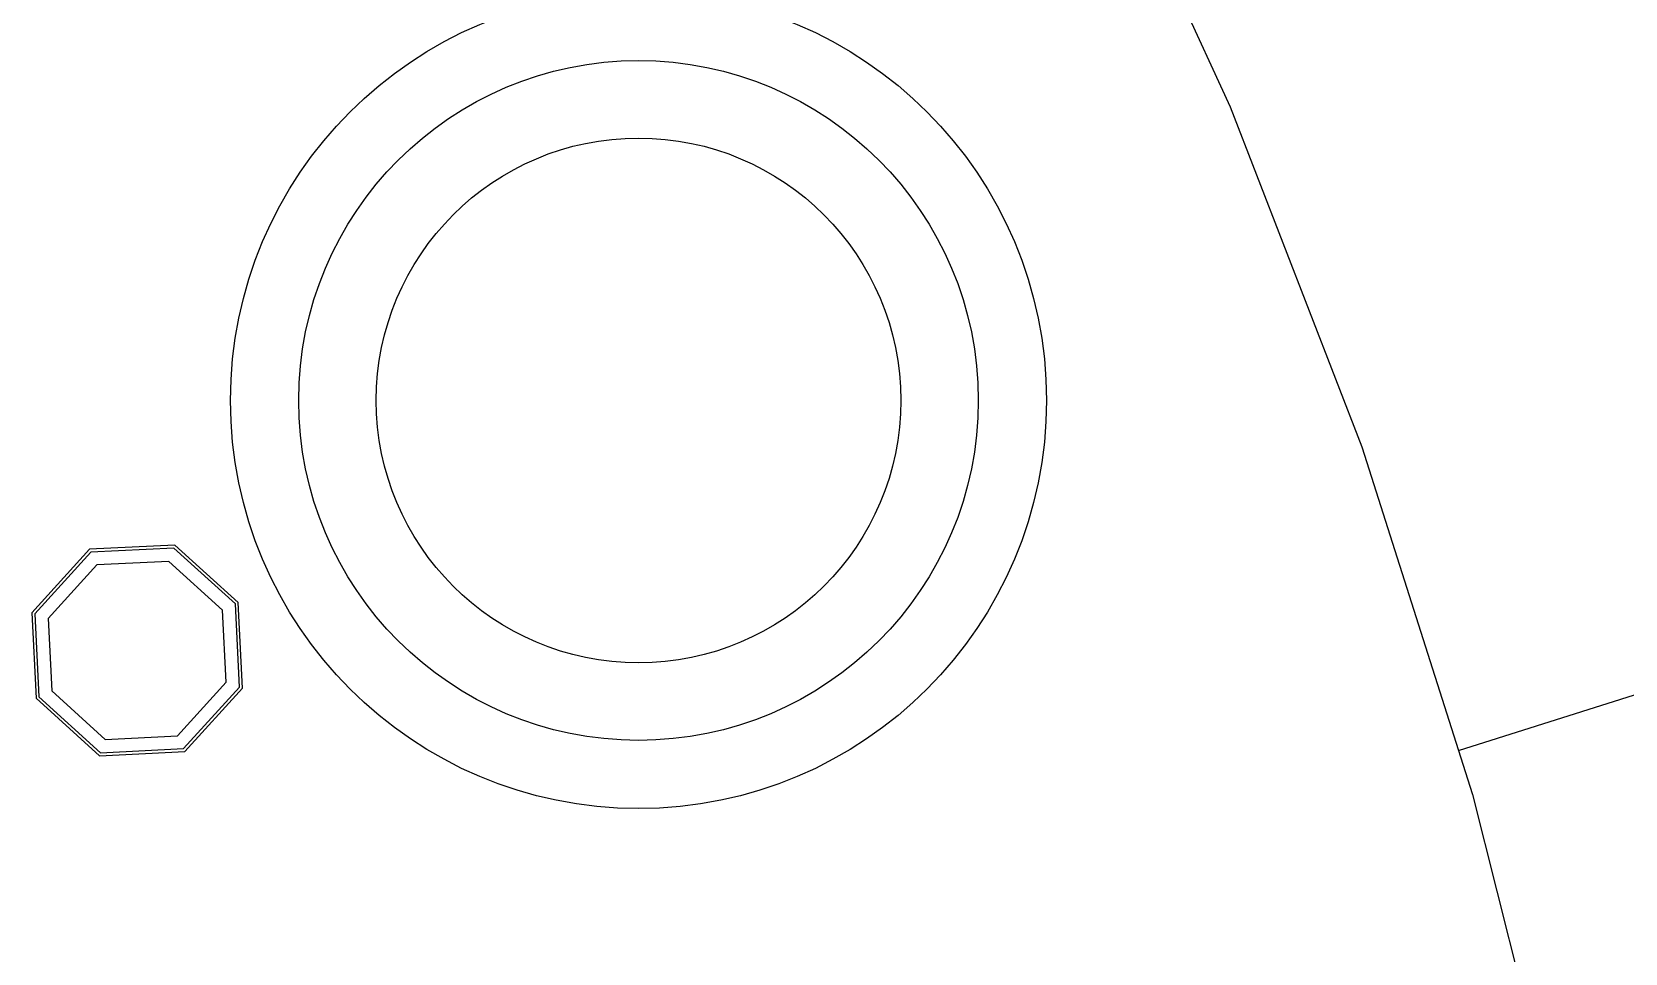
# Model space of a CAD drawing. Header units: metres. Extents: x 244.4 to 340.3, y -4.1 to 64.3.
# Drawn here: x 263.084 to 263.643, y 60.215 to 60.538 of the extents above; entities that cross this region are included whole.
import ezdxf

# ---------------------------------------------------------------- set-up
doc = ezdxf.new("R2010")
doc.units = ezdxf.units.M
doc.layers.add('Edges', color=7, linetype='Continuous')

msp = doc.modelspace()

# ---------------------------------------------------------------- linework, layer by layer
at = {"layer": 'Edges'}
for p, q in [((263.4512, 60.62811), (263.50465, 60.51188)), ((263.50465, 60.51188), (263.55086, 60.39258)), ((263.55086, 60.39258), (263.58966, 60.27068)), ((263.10452, 60.35669), (263.08436, 60.33446)), ((263.10499, 60.35569), (263.0854, 60.33409)), ((263.13449, 60.35816), (263.10452, 60.35669)), ((263.13412, 60.35711), (263.10499, 60.35569)), ((263.13412, 60.35711), (263.15572, 60.33752)), ((263.13449, 60.35816), (263.15673, 60.338)), ((263.10711, 60.35121), (263.09007, 60.33242)), ((263.13245, 60.35245), (263.10711, 60.35121)), ((263.13245, 60.35245), (263.15124, 60.33541)), ((263.15714, 60.3084), (263.15572, 60.33752)), ((263.15819, 60.30802), (263.15673, 60.338)), ((263.58474, 60.28612), (263.75879, 60.34135)), ((263.08436, 60.33446), (263.08582, 60.30448)), ((263.0854, 60.33409), (263.08683, 60.30496)), ((263.09007, 60.33242), (263.09131, 60.30708)), ((263.15248, 60.31007), (263.15124, 60.33541)), ((263.13544, 60.29127), (263.15248, 60.31007)), ((263.13756, 60.2868), (263.15714, 60.3084)), ((263.08582, 60.30448), (263.10806, 60.28432)), ((263.08683, 60.30496), (263.10843, 60.28537)), ((263.09131, 60.30708), (263.1101, 60.29004)), ((263.13803, 60.28579), (263.15819, 60.30802)), ((263.10806, 60.28432), (263.13803, 60.28579)), ((263.10843, 60.28537), (263.13756, 60.2868)), ((263.1101, 60.29004), (263.13544, 60.29127)), ((263.58966, 60.27068), (263.62089, 60.14661))]:
    msp.add_line(p, q, dxfattribs=at)
for radius in [0.14309, 0.11918, 0.092]:
    msp.add_circle((263.29713, 60.40888), radius, dxfattribs=at)

doc.saveas('drawing.dxf')
